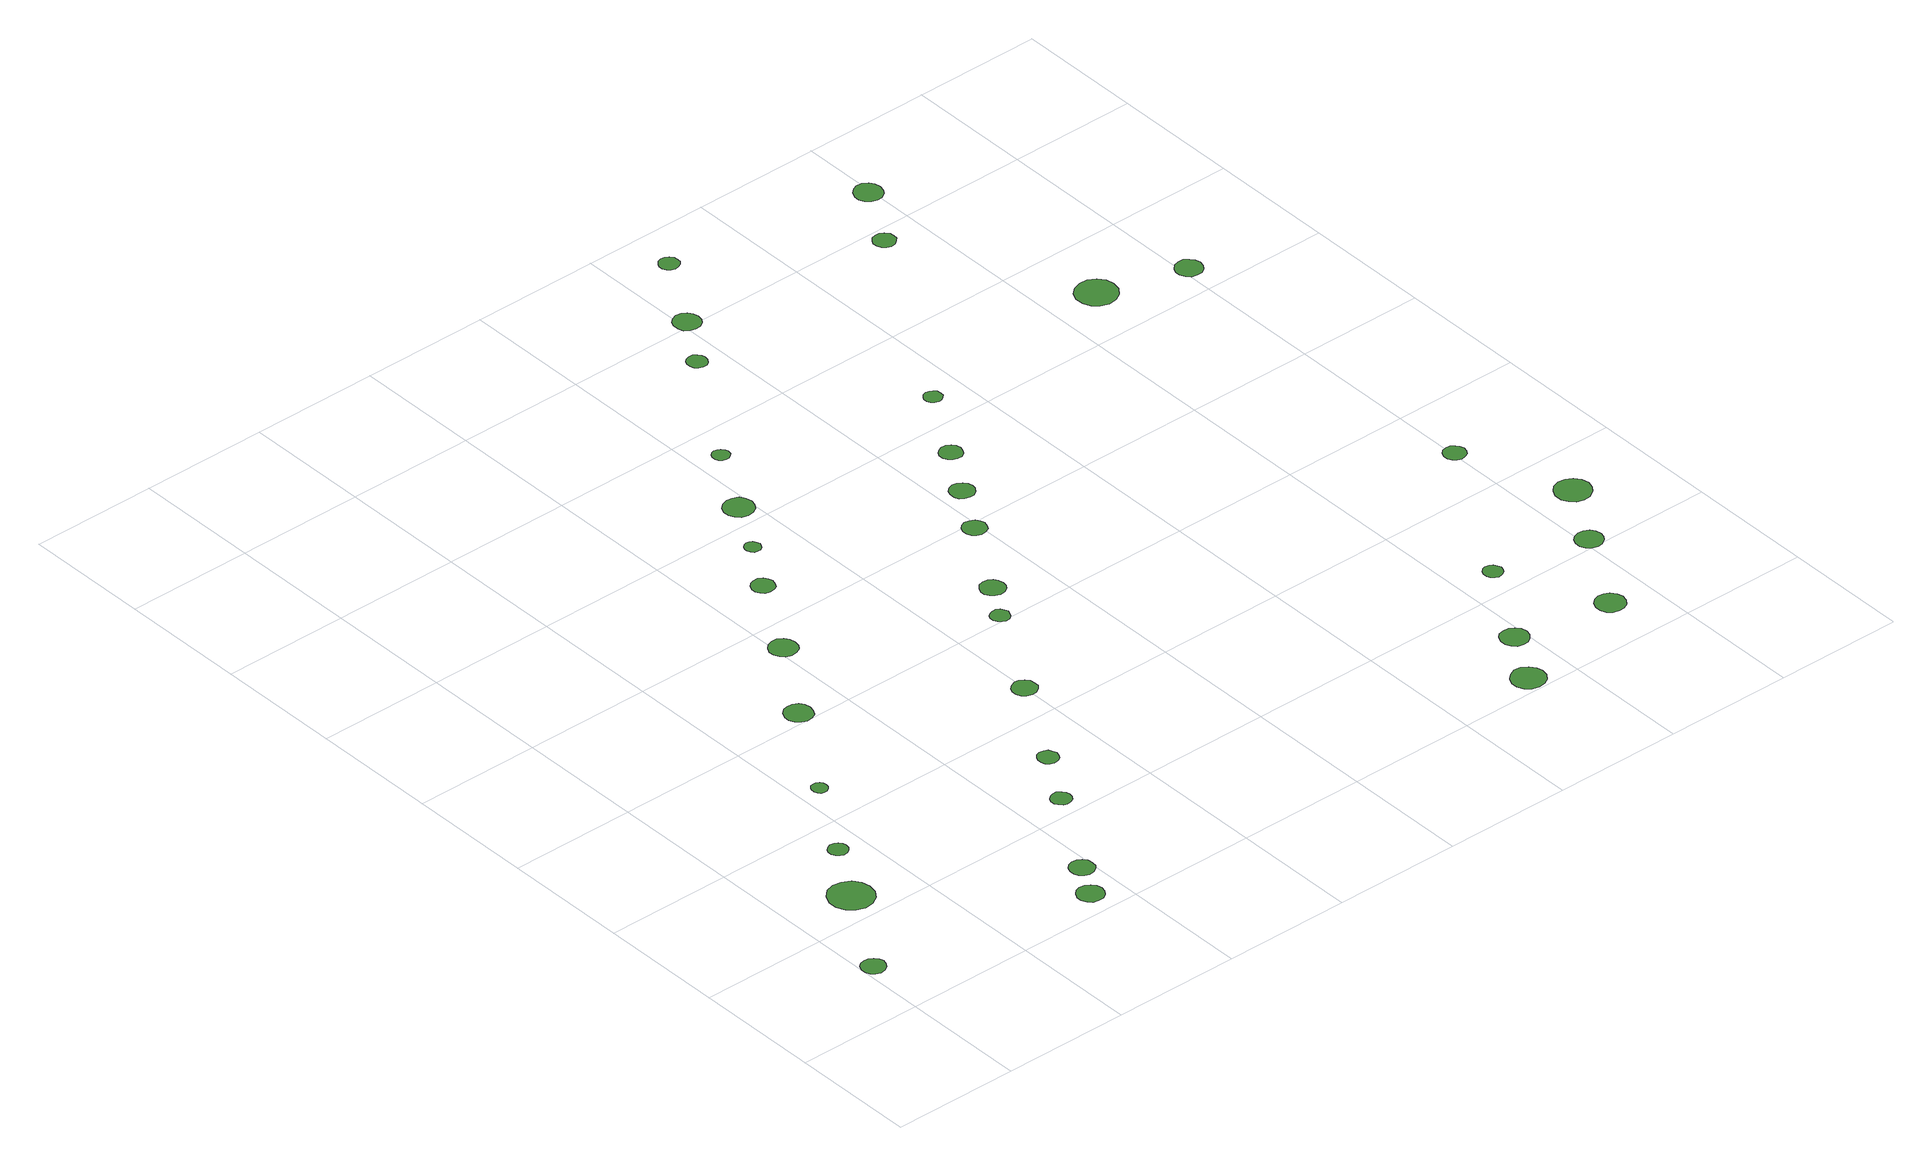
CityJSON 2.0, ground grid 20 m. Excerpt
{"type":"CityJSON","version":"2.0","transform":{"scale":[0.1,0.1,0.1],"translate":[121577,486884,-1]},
"CityObjects":{
"tree1":{"type":"SolitaryVegetationObject","attributes":{"function":"something"},"geometry":[{"type":"MultiSurface","lod":"1","boundaries":[[[0,1,2,3,4,5,6,7,8,9,10,11,12,13,14]]]}]},
"tree2":{"type":"SolitaryVegetationObject","attributes":{"function":"something"},"geometry":[{"type":"MultiSurface","lod":"1","boundaries":[[[15,16,17,18,19,20,21,22,23,24,25,26,27,28,29]]]}]},
"tree3":{"type":"SolitaryVegetationObject","attributes":{"function":"something"},"geometry":[{"type":"MultiSurface","lod":"1","boundaries":[[[30,31,32,33,34,35,36,37,38,39,40,41,42,43,44]]]}]},
"tree4":{"type":"SolitaryVegetationObject","attributes":{"function":"something"},"geometry":[{"type":"MultiSurface","lod":"1","boundaries":[[[45,46,47,48,49,50,51,52,53,54,55,56,57,58,59]]]}]},
"tree5":{"type":"SolitaryVegetationObject","attributes":{"function":"something"},"geometry":[{"type":"MultiSurface","lod":"1","boundaries":[[[60,61,62,63,64,65,66,67,68,69,70,71,72,73,74]]]}]},
"tree6":{"type":"SolitaryVegetationObject","attributes":{"function":"something"},"geometry":[{"type":"MultiSurface","lod":"1","boundaries":[[[75,76,77,78,79,80,81,82,83,84,85,86,87,88,89]]]}]},
"tree7":{"type":"SolitaryVegetationObject","attributes":{"function":"something"},"geometry":[{"type":"MultiSurface","lod":"1","boundaries":[[[90,91,92,93,94,95,96,97,98,99,100,101,102,103,104]]]}]},
"tree8":{"type":"SolitaryVegetationObject","attributes":{"function":"something"},"geometry":[{"type":"MultiSurface","lod":"1","boundaries":[[[105,106,107,108,109,110,111,112,113,114,115,116,117,118,119]]]}]},
"tree9":{"type":"SolitaryVegetationObject","attributes":{"function":"something"},"geometry":[{"type":"MultiSurface","lod":"1","boundaries":[[[120,121,122,123,124,125,126,127,128,129,130,131,132,133,134]]]}]},
"tree10":{"type":"SolitaryVegetationObject","attributes":{"function":"something"},"geometry":[{"type":"MultiSurface","lod":"1","boundaries":[[[135,136,137,138,139,140,141,142,143,144,145,146,147,148,149]]]}]},
"tree11":{"type":"SolitaryVegetationObject","attributes":{"function":"something"},"geometry":[{"type":"MultiSurface","lod":"1","boundaries":[[[150,151,152,153,154,155,156,157,158,159,160,161,162,163,164]]]}]},
"tree12":{"type":"SolitaryVegetationObject","attributes":{"function":"something"},"geometry":[{"type":"MultiSurface","lod":"1","boundaries":[[[165,166,167,168,169,170,171,172,173,174,175,176,177,178,179]]]}]},
"tree13":{"type":"SolitaryVegetationObject","attributes":{"function":"something"},"geometry":[{"type":"MultiSurface","lod":"1","boundaries":[[[180,181,182,183,184,185,186,187,188,189,190,191,192,193,194]]]}]},
"tree14":{"type":"SolitaryVegetationObject","attributes":{"function":"something"},"geometry":[{"type":"MultiSurface","lod":"1","boundaries":[[[195,196,197,198,199,200,201,202,203,204,205,206,207,208,209]]]}]},
"tree15":{"type":"SolitaryVegetationObject","attributes":{"function":"something"},"geometry":[{"type":"MultiSurface","lod":"1","boundaries":[[[210,211,212,213,214,215,216,217,218,219,220,221,222,223,224]]]}]},
"tree16":{"type":"SolitaryVegetationObject","attributes":{"function":"something"},"geometry":[{"type":"MultiSurface","lod":"1","boundaries":[[[225,226,227,228,229,230,231,232,233,234,235,236,237,238,239]]]}]},
"tree17":{"type":"SolitaryVegetationObject","attributes":{"function":"something"},"geometry":[{"type":"MultiSurface","lod":"1","boundaries":[[[240,241,242,243,244,245,246,247,248,249,250,251,252,253,254]]]}]},
"tree18":{"type":"SolitaryVegetationObject","attributes":{"function":"something"},"geometry":[{"type":"MultiSurface","lod":"1","boundaries":[[[255,256,257,258,259,260,261,262,263,264,265,266,267,268,269]]]}]},
"tree19":{"type":"SolitaryVegetationObject","attributes":{"function":"something"},"geometry":[{"type":"MultiSurface","lod":"1","boundaries":[[[270,271,272,273,274,275,276,277,278,279,280,281,282,283,284]]]}]},
"tree20":{"type":"SolitaryVegetationObject","attributes":{"function":"something"},"geometry":[{"type":"MultiSurface","lod":"1","boundaries":[[[285,286,287,288,289,290,291,292,293,294,295,296,297,298,299]]]}]},
"tree21":{"type":"SolitaryVegetationObject","attributes":{"function":"something"},"geometry":[{"type":"MultiSurface","lod":"1","boundaries":[[[300,301,302,303,304,305,306,307,308,309,310,311,312,313,314]]]}]},
"tree22":{"type":"SolitaryVegetationObject","attributes":{"function":"something"},"geometry":[{"type":"MultiSurface","lod":"1","boundaries":[[[315,316,317,318,319,320,321,322,323,324,325,326,327,328,329]]]}]},
"tree23":{"type":"SolitaryVegetationObject","attributes":{"function":"something"},"geometry":[{"type":"MultiSurface","lod":"1","boundaries":[[[330,331,332,333,334,335,336,337,338,339,340,341,342,343,344]]]}]},
"tree24":{"type":"SolitaryVegetationObject","attributes":{"function":"something"},"geometry":[{"type":"MultiSurface","lod":"1","boundaries":[[[345,346,347,348,349,350,351,352,353,354,355,356,357,358,359]]]}]},
"tree25":{"type":"SolitaryVegetationObject","attributes":{"function":"something"},"geometry":[{"type":"MultiSurface","lod":"1","boundaries":[[[360,361,362,363,364,365,366,367,368,369,370,371,372,373,374]]]}]},
"tree26":{"type":"SolitaryVegetationObject","attributes":{"function":"something"},"geometry":[{"type":"MultiSurface","lod":"1","boundaries":[[[375,376,377,378,379,380,381,382,383,384,385,386,387,388,389]]]}]},
"tree27":{"type":"SolitaryVegetationObject","attributes":{"function":"something"},"geometry":[{"type":"MultiSurface","lod":"1","boundaries":[[[390,391,392,393,394,395,396,397,398,399,400,401,402,403,404]]]}]},
"tree28":{"type":"SolitaryVegetationObject","attributes":{"function":"something"},"geometry":[{"type":"MultiSurface","lod":"1","boundaries":[[[405,406,407,408,409,410,411,412,413,414,415,416,417,418,419]]]}]},
"tree29":{"type":"SolitaryVegetationObject","attributes":{"function":"something"},"geometry":[{"type":"MultiSurface","lod":"1","boundaries":[[[420,421,422,423,424,425,426,427,428,429,430,431,432,433,434]]]}]},
"tree30":{"type":"SolitaryVegetationObject","attributes":{"function":"something"},"geometry":[{"type":"MultiSurface","lod":"1","boundaries":[[[435,436,437,438,439,440,441,442,443,444,445,446,447,448,449]]]}]},
"tree31":{"type":"SolitaryVegetationObject","attributes":{"function":"something"},"geometry":[{"type":"MultiSurface","lod":"1","boundaries":[[[450,451,452,453,454,455,456,457,458,459,460,461,462,463,464]]]}]},
"tree32":{"type":"SolitaryVegetationObject","attributes":{"function":"something"},"geometry":[{"type":"MultiSurface","lod":"1","boundaries":[[[465,466,467,468,469,470,471,472,473,474,475,476,477,478,479]]]}]},
"tree33":{"type":"SolitaryVegetationObject","attributes":{"function":"something"},"geometry":[{"type":"MultiSurface","lod":"1","boundaries":[[[480,481,482,483,484,485,486,487,488,489,490,491,492,493,494]]]}]},
"tree34":{"type":"SolitaryVegetationObject","attributes":{"function":"something"},"geometry":[{"type":"MultiSurface","lod":"1","boundaries":[[[495,496,497,498,499,500,501,502,503,504,505,506,507,508,509]]]}]},
"tree35":{"type":"SolitaryVegetationObject","attributes":{"function":"something"},"geometry":[{"type":"MultiSurface","lod":"1","boundaries":[[[510,511,512,513,514,515,516,517,518,519,520,521,522,523,524]]]}]}
},
"vertices":[
[38,109,10],[36,116,10],[31,122,10],[25,126,10],[17,127,10],[10,125,10],[4,120,10],[1,112,10],[1,105,10],[4,98,10],[10,93,10],[17,90,10],[25,91,10],[31,95,10],[36,101,10],
[138,253,10],[135,267,10],[127,278,10],[114,285,10],[100,287,10],[87,283,10],[76,273,10],[70,260,10],[70,245,10],[76,232,10],[87,223,10],[100,218,10],[114,220,10],[127,227,10],[135,239,10],
[176,346,10],[175,352,10],[171,357,10],[166,360,10],[159,361,10],[154,359,10],[149,355,10],[146,349,10],[146,343,10],[149,337,10],[154,333,10],[159,331,10],[166,332,10],[171,335,10],[175,340,10],
[375,42,10],[373,50,10],[368,57,10],[361,61,10],[352,62,10],[344,60,10],[338,54,10],[334,46,10],[334,38,10],[338,30,10],[344,24,10],[352,22,10],[361,22,10],[368,27,10],[373,33,10],
[248,471,10],[247,476,10],[244,480,10],[239,483,10],[234,483,10],[229,482,10],[226,478,10],[224,474,10],[224,468,10],[226,464,10],[229,460,10],[234,459,10],[239,459,10],[244,462,10],[247,466,10],
[404,95,10],[403,103,10],[398,109,10],[391,113,10],[383,114,10],[376,112,10],[370,106,10],[367,99,10],[367,91,10],[370,84,10],[376,79,10],[383,76,10],[391,77,10],[398,81,10],[403,87,10],
[350,622,10],[348,631,10],[343,638,10],[335,642,10],[326,643,10],[318,641,10],[311,635,10],[307,626,10],[307,617,10],[311,609,10],[318,603,10],[326,600,10],[335,601,10],[343,605,10],[348,613,10],
[485,236,10],[484,242,10],[480,247,10],[474,251,10],[468,251,10],[462,249,10],[457,245,10],[454,239,10],[454,232,10],[457,227,10],[462,222,10],[468,220,10],[474,221,10],[480,224,10],[484,229,10],
[535,320,10],[533,326,10],[530,332,10],[524,335,10],[517,336,10],[511,334,10],[506,329,10],[504,323,10],[504,317,10],[506,311,10],[511,306,10],[517,304,10],[524,305,10],[530,308,10],[533,314,10],
[434,750,10],[432,759,10],[427,766,10],[419,771,10],[410,772,10],[401,769,10],[395,763,10],[391,755,10],[391,746,10],[395,738,10],[401,732,10],[410,729,10],[419,730,10],[427,734,10],[432,741,10],
[619,463,10],[618,471,10],[613,477,10],[606,481,10],[599,482,10],[591,479,10],[585,474,10],[582,467,10],[582,459,10],[585,452,10],[591,447,10],[599,444,10],[606,445,10],[613,449,10],[618,455,10],
[504,878,10],[502,885,10],[498,891,10],[492,895,10],[484,895,10],[477,893,10],[472,888,10],[469,881,10],[469,874,10],[472,867,10],[477,862,10],[484,860,10],[492,861,10],[498,864,10],[502,870,10],
[548,955,10],[546,960,10],[543,965,10],[539,967,10],[534,968,10],[529,966,10],[525,963,10],[523,958,10],[523,953,10],[525,948,10],[529,944,10],[534,943,10],[539,943,10],[543,946,10],[546,950,10],
[701,613,10],[699,619,10],[696,624,10],[691,627,10],[684,627,10],[679,625,10],[674,621,10],[671,616,10],[671,610,10],[674,604,10],[679,600,10],[684,598,10],[691,598,10],[696,602,10],[699,607,10],
[604,1037,10],[602,1047,10],[597,1055,10],[588,1059,10],[579,1060,10],[569,1057,10],[562,1051,10],[558,1042,10],[558,1032,10],[562,1024,10],[569,1017,10],[579,1014,10],[588,1015,10],[597,1020,10],[602,1028,10],
[740,668,10],[738,676,10],[734,682,10],[727,686,10],[719,687,10],[711,685,10],[706,679,10],[702,672,10],[702,664,10],[706,657,10],[711,652,10],[719,649,10],[727,650,10],[734,654,10],[738,660,10],
[656,1146,10],[655,1151,10],[651,1156,10],[647,1158,10],[641,1159,10],[636,1157,10],[632,1154,10],[630,1149,10],[630,1143,10],[632,1138,10],[636,1134,10],[641,1133,10],[647,1133,10],[651,1136,10],[655,1140,10],
[812,790,10],[810,797,10],[806,803,10],[799,807,10],[791,808,10],[784,806,10],[779,801,10],[776,794,10],[776,786,10],[779,779,10],[784,774,10],[791,772,10],[799,773,10],[806,776,10],[810,782,10],
[856,866,10],[855,874,10],[850,880,10],[843,884,10],[836,885,10],[828,883,10],[822,878,10],[819,870,10],[819,862,10],[822,855,10],[828,850,10],[836,848,10],[843,848,10],[850,852,10],[855,859,10],
[1163,29,10],[1161,39,10],[1154,48,10],[1145,54,10],[1134,55,10],[1124,51,10],[1116,44,10],[1111,34,10],[1111,23,10],[1116,13,10],[1124,6,10],[1134,3,10],[1145,4,10],[1154,9,10],[1161,18,10],
[776,1332,10],[775,1338,10],[771,1343,10],[766,1347,10],[759,1347,10],[753,1345,10],[748,1341,10],[746,1335,10],[746,1329,10],[748,1323,10],[753,1319,10],[759,1317,10],[766,1317,10],[771,1320,10],[775,1326,10],
[902,944,10],[900,951,10],[896,957,10],[890,961,10],[882,961,10],[876,959,10],[870,954,10],[867,948,10],[867,940,10],[870,934,10],[876,929,10],[882,927,10],[890,927,10],[896,931,10],[900,937,10],
[1207,113,10],[1205,122,10],[1199,129,10],[1192,133,10],[1183,134,10],[1174,132,10],[1168,126,10],[1164,118,10],[1164,108,10],[1168,100,10],[1174,94,10],[1183,92,10],[1192,92,10],[1199,97,10],[1205,104,10],
[832,1411,10],[830,1419,10],[825,1426,10],[818,1431,10],[809,1432,10],[801,1429,10],[794,1423,10],[791,1415,10],[791,1406,10],[794,1398,10],[801,1392,10],[809,1390,10],[818,1391,10],[825,1395,10],[830,1402,10],
[965,1058,10],[964,1064,10],[960,1068,10],[955,1071,10],[950,1072,10],[944,1070,10],[940,1066,10],[937,1061,10],[937,1055,10],[940,1050,10],[944,1046,10],[950,1044,10],[955,1045,10],[960,1048,10],[964,1052,10],
[1278,248,10],[1276,254,10],[1273,259,10],[1268,262,10],[1261,263,10],[1256,261,10],[1251,257,10],[1249,251,10],[1249,245,10],[1251,240,10],[1256,235,10],[1261,233,10],[1268,234,10],[1273,237,10],[1276,242,10],
[897,1529,10],[896,1535,10],[892,1541,10],[886,1544,10],[880,1545,10],[874,1543,10],[869,1538,10],[866,1532,10],[866,1526,10],[869,1520,10],[874,1516,10],[880,1514,10],[886,1515,10],[892,1518,10],[896,1523,10],
[1359,88,10],[1357,97,10],[1351,105,10],[1343,109,10],[1334,110,10],[1325,107,10],[1318,101,10],[1314,92,10],[1314,83,10],[1318,74,10],[1325,68,10],[1334,65,10],[1343,66,10],[1351,70,10],[1357,78,10],
[1433,218,10],[1431,227,10],[1426,234,10],[1418,238,10],[1410,239,10],[1401,236,10],[1395,231,10],[1391,223,10],[1391,214,10],[1395,206,10],[1401,200,10],[1410,198,10],[1418,198,10],[1426,203,10],[1431,210,10],
[1422,491,10],[1420,498,10],[1416,503,10],[1410,507,10],[1403,508,10],[1396,506,10],[1391,501,10],[1388,495,10],[1388,487,10],[1391,481,10],[1396,476,10],[1403,474,10],[1410,475,10],[1416,478,10],[1420,484,10],
[1157,1377,10],[1156,1384,10],[1151,1390,10],[1145,1394,10],[1138,1394,10],[1131,1392,10],[1126,1387,10],[1123,1381,10],[1123,1374,10],[1126,1367,10],[1131,1362,10],[1138,1360,10],[1145,1361,10],[1151,1365,10],[1156,1370,10],
[1498,319,10],[1495,330,10],[1488,340,10],[1478,345,10],[1467,347,10],[1456,343,10],[1448,335,10],[1443,325,10],[1443,313,10],[1448,303,10],[1456,295,10],[1467,292,10],[1478,293,10],[1488,299,10],[1495,308,10],
[1311,1095,10],[1308,1108,10],[1300,1118,10],[1289,1125,10],[1276,1126,10],[1263,1122,10],[1253,1113,10],[1248,1101,10],[1248,1088,10],[1253,1076,10],[1263,1068,10],[1276,1063,10],[1289,1065,10],[1300,1071,10],[1308,1082,10],
[1218,1476,10],[1216,1485,10],[1211,1492,10],[1203,1497,10],[1194,1498,10],[1186,1495,10],[1179,1489,10],[1175,1480,10],[1175,1471,10],[1179,1463,10],[1186,1457,10],[1194,1454,10],[1203,1455,10],[1211,1460,10],[1216,1467,10],
[1433,1055,10],[1431,1063,10],[1426,1070,10],[1419,1075,10],[1410,1075,10],[1402,1073,10],[1396,1067,10],[1392,1059,10],[1392,1051,10],[1396,1043,10],[1402,1037,10],[1410,1035,10],[1419,1035,10],[1426,1040,10],[1431,1047,10]
]}
